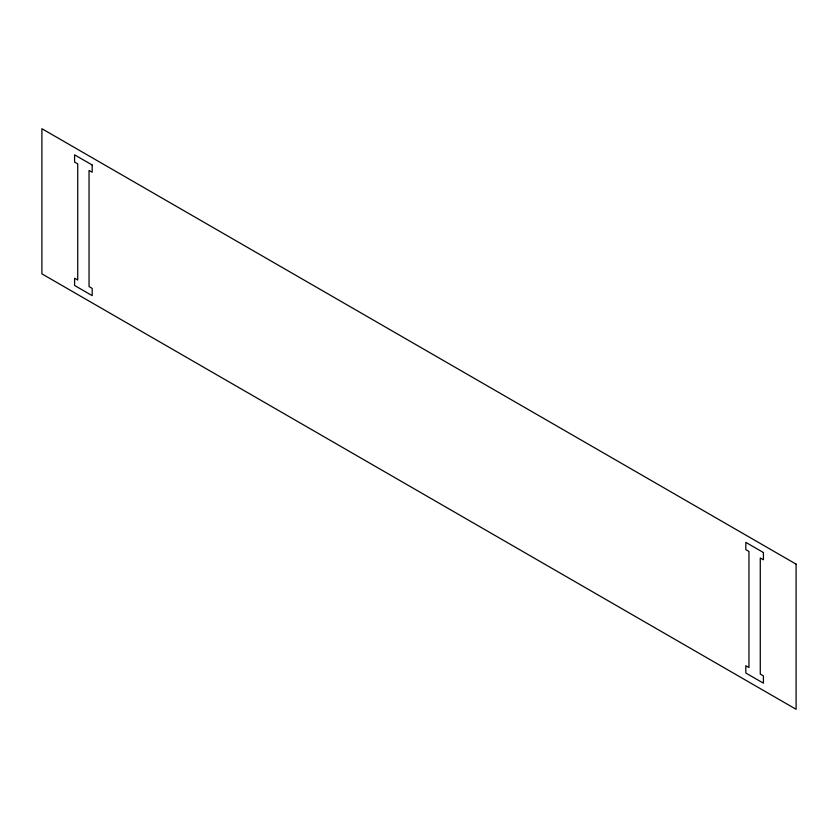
<?xml version="1.0" encoding="UTF-8"?>
<svg xmlns="http://www.w3.org/2000/svg" width="838" height="838" viewBox="0 0 838 838"><rect width="100%" height="100%" fill="white"/><g stroke="black" fill="none" stroke-linecap="round" stroke-linejoin="round"><path stroke-width="1.26" d="M796.1 564.142L41.9 128.706L41.9 273.858L796.1 709.294L796.1 564.142M92.18 165.002L74.582 154.841L74.582 162.09L77.725 163.913L77.725 280.028L74.582 278.216L74.582 285.465L92.18 295.625L92.18 288.377L89.038 286.554L89.038 170.439L92.18 172.251L92.18 165.002M763.418 552.535L745.82 542.375L745.82 549.634L748.963 551.446L748.963 667.561L745.82 665.749L745.82 673.008L763.418 683.169L763.418 675.91L760.276 674.087L760.276 557.972L763.418 559.794L763.418 552.535"/></g></svg>
